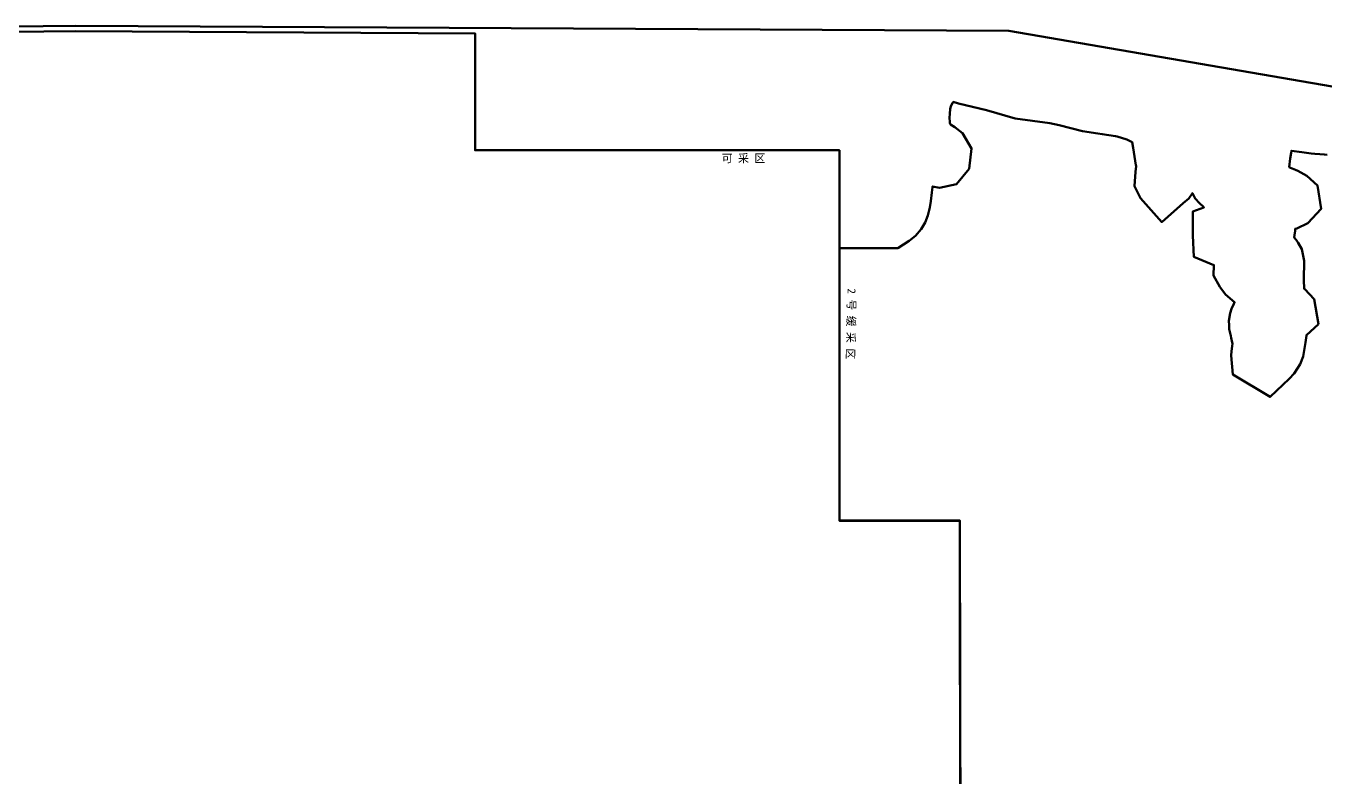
# Model space of a CAD drawing. Header units: millimetres. Extents: x 37468544 to 37497214, y 4323540 to 4346451.
# Drawn here: x 37472315 to 37477186, y 4343314 to 4346129 of the extents above; entities that cross this region are included whole.
import ezdxf

# ---------------------------------------------------------------- set-up
doc = ezdxf.new("R2010")
doc.units = ezdxf.units.MM
for name, color, linetype, lineweight in [('0-52煤可采区范围', 150, 'Continuous', 30), ('0-52煤缓采区范围', 150, 'Continuous', 30), ('0-井田边界', 7, 'Continuous', 9)]:
    doc.layers.add(name, color=color, linetype=linetype, lineweight=lineweight)
doc.styles.get("Standard").update_dxf_attribs({"font": 'simhei.ttf'})
doc.linetypes.add('井田边界线', pattern='A,20,-4.5,[1,井田边界线,S=1,R=0,X=0,Y=0],-4.5,20', length=49)

msp = doc.modelspace()

# ---------------------------------------------------------------- linework, layer by layer
at = {"layer": '0-52煤可采区范围', "color": 3, "lineweight": 50}
msp.add_lwpolyline([(37477009.7, 4339412.7), (37477009.5, 4341286.6), (37475588.8, 4342624.8), (37475818.5, 4343042.5), (37475816.3, 4344274), (37475365.1, 4344274), (37475365.1, 4345662.7), (37473999, 4345662.7), (37473999, 4346100.6), (37472500, 4346109), (37471320, 4346096.7), (37471314.9, 4343086.6), (37469661, 4343086.1), (37469661, 4346079.4), (37468609.7, 4346068.4), (37468577.1, 4339935.7)], dxfattribs=at)
at = {"layer": '0-52煤缓采区范围', "color": 2, "lineweight": 50, "ltscale": 5, "flags": 128}
msp.add_lwpolyline([(37477193.8, 4345645.9), (37477183.2, 4345647.2), (37477166, 4345648.6), (37477148.2, 4345650.1), (37477133.5, 4345651.4), (37477116.6, 4345652.8), (37477099, 4345655.8), (37477060.2, 4345661.3), (37477058.8, 4345653.6), (37477055.8, 4345632.2), (37477051.6, 4345600.1), (37477056.3, 4345597.7), (37477074.7, 4345589.4), (37477083.6, 4345585.4), (37477117.9, 4345567.5), (37477157.8, 4345530.3), (37477171.9, 4345444), (37477121.7, 4345389.5), (37477080.7, 4345369.7), (37477074.2, 4345368.7), (37477073.4, 4345360.4), (37477071.3, 4345344.4), (37477070.4, 4345335.4), (37477077.2, 4345327.8), (37477084.8, 4345315.6), (37477099.3, 4345292.3), (37477107.8, 4345248.7), (37477107.1, 4345223.7), (37477107, 4345202.3), (37477107, 4345179.6), (37477106.9, 4345165.5), (37477107.2, 4345154.2), (37477107.6, 4345148.3), (37477108.2, 4345143.2), (37477109.6, 4345141.7), (37477145, 4345104.5), (37477161.2, 4345010.5), (37477116, 4344970.2), (37477116.1, 4344968.7), (37477112.9, 4344942.8), (37477106.5, 4344905.5), (37477103.8, 4344889.5), (37477092.1, 4344861.5), (37477070.6, 4344826.7), (37477051.7, 4344806.2), (37476980.2, 4344738.2), (37476839.7, 4344822.5), (37476834.2, 4344894), (37476834.9, 4344909.8), (37476837.4, 4344928.3), (37476838.8, 4344939.2), (37476838, 4344942.8), (37476833.8, 4344960.4), (37476832.2, 4344966.9), (37476826.8, 4344991.9), (37476826.1, 4345007.9), (37476825.7, 4345023.3), (37476830.2, 4345051.9), (37476835.8, 4345068.5), (37476843.4, 4345087), (37476846.8, 4345093.3), (37476813.1, 4345122.1), (37476792, 4345150.5), (37476767.9, 4345193.1), (37476769.1, 4345232.6), (37476694.6, 4345262.9), (37476690.3, 4345343.4), (37476690.2, 4345432.9), (37476732.1, 4345449), (37476729.9, 4345451), (37476714.8, 4345465.1), (37476698.9, 4345482.1), (37476688.6, 4345502.5), (37476675.9, 4345482.1), (37476654.3, 4345464.7), (37476573.8, 4345393.6), (37476494, 4345483.8), (37476472, 4345528.5), (37476475.3, 4345582.4), (37476477.3, 4345603), (37476477.3, 4345604.6), (37476476.8, 4345606.8), (37476466.2, 4345672), (37476462.5, 4345693.7), (37476442.6, 4345703.3), (37476406.8, 4345714.8), (37476399.8, 4345716.2), (37476350.7, 4345723.5), (37476334.5, 4345725.6), (37476276.2, 4345733.9), (37476189.1, 4345757.6), (37476153.6, 4345764.6), (37476024, 4345782.4), (37475916.2, 4345812.7), (37475811.5, 4345837.9), (37475791.8, 4345844.2), (37475788.6, 4345839.9), (37475783.8, 4345830.9), (37475781.7, 4345823.3), (37475780.8, 4345817.5), (37475779.3, 4345800.5), (37475778.5, 4345782.9), (37475778.6, 4345770.8), (37475779.6, 4345764.7), (37475781.7, 4345759), (37475798, 4345749.1), (37475826.8, 4345727), (37475860.7, 4345669.9), (37475852.2, 4345593.9), (37475804.5, 4345535.3), (37475740.1, 4345522.5), (37475714.6, 4345527.4), (37475714, 4345524.1), (37475711.6, 4345504.5), (37475708, 4345472), (37475704.1, 4345447.9), (37475696.8, 4345418.8), (37475686.3, 4345392.6), (37475671.1, 4345366.6), (37475650.2, 4345341.9), (37475626.7, 4345322.9), (37475584.7, 4345296.5), (37475511, 4345296), (37475366.1, 4345296.5), (37475366.1, 4344275), (37475817.3, 4344275), (37475819.5, 4343042.2)], dxfattribs=at)
at = {"layer": '0-井田边界', "linetype": '井田边界线', "lineweight": 100, "ltscale": 10}
msp.add_lwpolyline([(37468589, 4346089), (37472502.4, 4346128.8), (37476000, 4346110), (37478955, 4345602), (37482200, 4339400), (37470440, 4339380), (37470545, 4338007.3)], dxfattribs=at)

# ---------------------------------------------------------------- texts
at = {"layer": '0-52煤可采区范围', "color": 3, "lineweight": 50}
msp.add_text('可 采 区', height=30, dxfattribs=at).set_placement((37474923.8, 4345617.8, 559.3))
at = {"layer": '0-52煤缓采区范围', "color": 2, "lineweight": 50, "ltscale": 5}
msp.add_text('2 号 缓 采 区', height=30, rotation=268.8543, dxfattribs=at).set_placement((37475396.3, 4345145.4))

doc.saveas('drawing.dxf')
